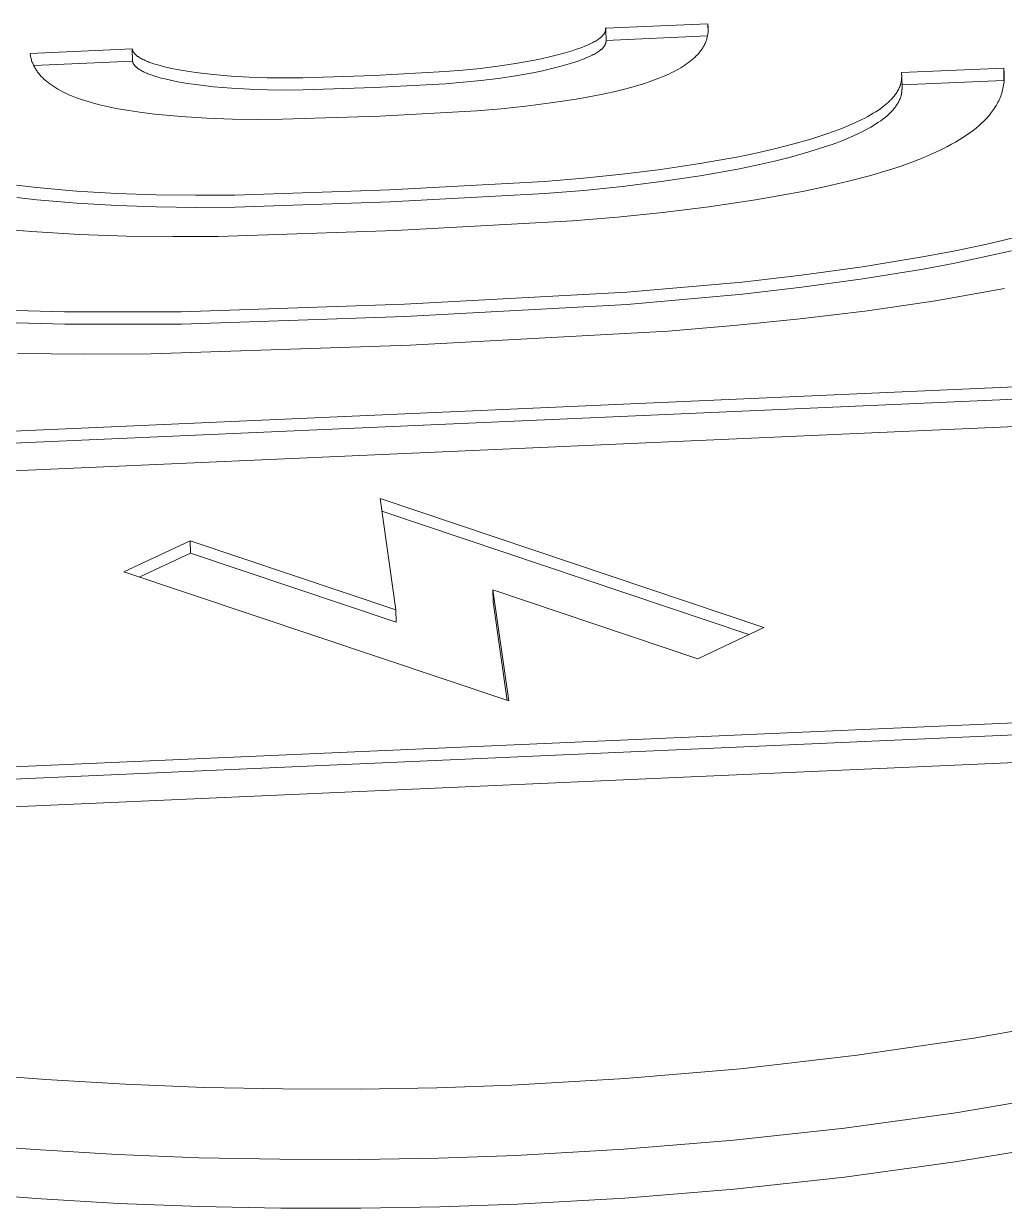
# Model space of a CAD drawing. Header units: millimetres. Extents: x 492 to 7139, y 278 to 5201.
# Drawn here: x 6178.47 to 6213.09, y 2901.52 to 2943.33 of the extents above; entities that cross this region are included whole.
import ezdxf

# ---------------------------------------------------------------- set-up
doc = ezdxf.new("R2010")
doc.units = ezdxf.units.MM
doc.layers.add('ZANO_R', color=7, linetype='Continuous', lineweight=0)

msp = doc.modelspace()

# ---------------------------------------------------------------- linework, layer by layer
at = {"layer": 'ZANO_R'}
for p, q in [((6198.941, 2942.948), (6198.95, 2942.959)), ((6198.95, 2942.959), (6198.959, 2942.971)), ((6198.959, 2942.971), (6198.966, 2942.983)), ((6198.966, 2942.983), (6198.974, 2942.995)), ((6198.974, 2942.995), (6198.977, 2943)), ((6198.977, 2943), (6198.98, 2943.006)), ((6198.98, 2943.006), (6198.984, 2943.012)), ((6198.984, 2943.012), (6198.987, 2943.018)), ((6198.987, 2943.018), (6198.99, 2943.024)), ((6198.99, 2943.024), (6198.992, 2943.03)), ((6198.992, 2943.03), (6198.995, 2943.036)), ((6198.995, 2943.036), (6198.997, 2943.042)), ((6198.997, 2943.042), (6199, 2943.048)), ((6199, 2943.048), (6199.002, 2943.054)), ((6199.002, 2943.054), (6199.004, 2943.06)), ((6199.004, 2943.06), (6199.006, 2943.066)), ((6199.006, 2943.066), (6199.008, 2943.072)), ((6199.008, 2943.072), (6199.009, 2943.078)), ((6199.009, 2943.078), (6199.011, 2943.084)), ((6199.011, 2943.084), (6199.012, 2943.09)), ((6199.012, 2943.09), (6199.013, 2943.096)), ((6199.013, 2943.096), (6199.014, 2943.101)), ((6199.014, 2943.101), (6199.015, 2943.107)), ((6199.015, 2943.174), (6202.623, 2943.332)), ((6199.016, 2943.168), (6199.015, 2943.174)), ((6199.015, 2943.107), (6199.016, 2943.113)), ((6199.016, 2943.162), (6199.016, 2943.168)), ((6199.017, 2943.156), (6199.016, 2943.162)), ((6199.016, 2943.12), (6199.017, 2943.126)), ((6199.016, 2943.113), (6199.016, 2943.12)), ((6199.017, 2943.15), (6199.017, 2943.156)), ((6199.017, 2943.144), (6199.017, 2943.15)), ((6199.017, 2943.138), (6199.017, 2943.144)), ((6199.017, 2943.132), (6199.017, 2943.138)), ((6199.017, 2943.126), (6199.017, 2943.132)), ((6199.018, 2943.126), (6199.028, 2942.716)), ((6202.626, 2942.982), (6202.621, 2942.949)), ((6202.623, 2943.332), (6202.628, 2943.296)), ((6202.631, 2943.021), (6202.623, 2943.332)), ((6202.63, 2943.016), (6202.626, 2942.982)), ((6202.628, 2943.296), (6202.631, 2943.26)), ((6202.633, 2943.05), (6202.63, 2943.016)), ((6202.631, 2943.26), (6202.634, 2943.224)), ((6202.635, 2943.084), (6202.633, 2943.05)), ((6202.634, 2943.224), (6202.636, 2943.189)), ((6202.636, 2943.119), (6202.635, 2943.084)), ((6202.636, 2943.189), (6202.637, 2943.154)), ((6202.637, 2943.154), (6202.636, 2943.119)), ((6198.177, 2942.496), (6198.281, 2942.538)), ((6198.281, 2942.538), (6198.38, 2942.58)), ((6198.38, 2942.58), (6198.473, 2942.622)), ((6198.473, 2942.622), (6198.517, 2942.644)), ((6198.517, 2942.644), (6198.56, 2942.665)), ((6198.56, 2942.665), (6198.601, 2942.687)), ((6198.601, 2942.687), (6198.64, 2942.709)), ((6198.64, 2942.709), (6198.677, 2942.731)), ((6198.677, 2942.731), (6198.713, 2942.753)), ((6198.713, 2942.753), (6198.747, 2942.776)), ((6198.747, 2942.776), (6198.779, 2942.798)), ((6198.779, 2942.798), (6198.81, 2942.821)), ((6198.81, 2942.821), (6198.824, 2942.832)), ((6198.824, 2942.832), (6198.838, 2942.844)), ((6198.838, 2942.844), (6198.852, 2942.855)), ((6198.852, 2942.855), (6198.864, 2942.867)), ((6198.864, 2942.867), (6198.877, 2942.878)), ((6198.877, 2942.878), (6198.889, 2942.89)), ((6198.889, 2942.89), (6198.9, 2942.901)), ((6198.9, 2942.901), (6198.911, 2942.913)), ((6198.911, 2942.913), (6198.922, 2942.924)), ((6198.922, 2942.924), (6198.932, 2942.936)), ((6198.932, 2942.936), (6198.941, 2942.948)), ((6198.96, 2942.53), (6198.969, 2942.541)), ((6198.969, 2942.541), (6198.976, 2942.553)), ((6198.976, 2942.553), (6198.983, 2942.564)), ((6198.983, 2942.564), (6198.987, 2942.57)), ((6198.987, 2942.57), (6198.99, 2942.576)), ((6198.99, 2942.576), (6198.993, 2942.582)), ((6198.993, 2942.582), (6198.996, 2942.587)), ((6198.996, 2942.587), (6198.999, 2942.593)), ((6198.999, 2942.593), (6199.002, 2942.599)), ((6199.002, 2942.599), (6199.004, 2942.605)), ((6199.004, 2942.605), (6199.007, 2942.611)), ((6199.007, 2942.611), (6199.009, 2942.616)), ((6199.009, 2942.616), (6199.011, 2942.622)), ((6199.011, 2942.622), (6199.014, 2942.628)), ((6199.014, 2942.628), (6199.015, 2942.634)), ((6199.015, 2942.634), (6199.017, 2942.64)), ((6199.017, 2942.64), (6199.019, 2942.646)), ((6199.019, 2942.646), (6199.02, 2942.652)), ((6199.02, 2942.652), (6199.022, 2942.657)), ((6199.022, 2942.657), (6199.023, 2942.663)), ((6199.023, 2942.663), (6199.024, 2942.669)), ((6199.024, 2942.669), (6199.025, 2942.675)), ((6199.025, 2942.744), (6202.613, 2942.902)), ((6199.025, 2942.675), (6199.026, 2942.681)), ((6199.026, 2942.687), (6199.027, 2942.693)), ((6199.026, 2942.681), (6199.026, 2942.687)), ((6199.027, 2942.699), (6199.028, 2942.705)), ((6199.027, 2942.693), (6199.027, 2942.699)), ((6199.028, 2942.711), (6199.028, 2942.716)), ((6199.028, 2942.705), (6199.028, 2942.711)), ((6202.479, 2942.542), (6202.462, 2942.513)), ((6202.495, 2942.572), (6202.479, 2942.542)), ((6202.51, 2942.602), (6202.495, 2942.572)), ((6202.525, 2942.632), (6202.51, 2942.602)), ((6202.538, 2942.662), (6202.525, 2942.632)), ((6202.551, 2942.693), (6202.538, 2942.662)), ((6202.563, 2942.724), (6202.551, 2942.693)), ((6202.574, 2942.755), (6202.563, 2942.724)), ((6202.584, 2942.787), (6202.574, 2942.755)), ((6202.593, 2942.819), (6202.584, 2942.787)), ((6202.601, 2942.851), (6202.593, 2942.819)), ((6202.609, 2942.883), (6202.601, 2942.851)), ((6202.616, 2942.916), (6202.609, 2942.883)), ((6202.621, 2942.949), (6202.616, 2942.916)), ((6178.696, 2942.281), (6182.305, 2942.44)), ((6178.701, 2942.245), (6178.696, 2942.281)), ((6178.708, 2942.209), (6178.701, 2942.245)), ((6178.715, 2942.173), (6178.708, 2942.209)), ((6178.723, 2942.138), (6178.715, 2942.173)), ((6178.732, 2942.103), (6178.723, 2942.138)), ((6182.305, 2942.44), (6182.315, 2942.01)), ((6182.305, 2942.44), (6182.306, 2942.434)), ((6182.306, 2942.434), (6182.307, 2942.428)), ((6182.307, 2942.428), (6182.308, 2942.422)), ((6182.308, 2942.422), (6182.31, 2942.416)), ((6182.31, 2942.416), (6182.311, 2942.41)), ((6182.311, 2942.41), (6182.313, 2942.404)), ((6182.313, 2942.404), (6182.314, 2942.398)), ((6182.314, 2942.398), (6182.316, 2942.392)), ((6182.316, 2942.392), (6182.319, 2942.386)), ((6182.319, 2942.386), (6182.321, 2942.38)), ((6182.321, 2942.38), (6182.323, 2942.374)), ((6182.323, 2942.374), (6182.326, 2942.368)), ((6182.326, 2942.368), (6182.328, 2942.362)), ((6182.328, 2942.362), (6182.331, 2942.357)), ((6182.331, 2942.357), (6182.334, 2942.351)), ((6182.334, 2942.351), (6182.337, 2942.345)), ((6182.337, 2942.345), (6182.34, 2942.339)), ((6182.34, 2942.339), (6182.344, 2942.334)), ((6182.344, 2942.334), (6182.347, 2942.328)), ((6182.347, 2942.328), (6182.351, 2942.322)), ((6182.351, 2942.322), (6182.355, 2942.316)), ((6182.355, 2942.316), (6182.359, 2942.311)), ((6182.359, 2942.311), (6182.367, 2942.3)), ((6182.367, 2942.3), (6182.376, 2942.288)), ((6182.376, 2942.288), (6182.385, 2942.277)), ((6182.385, 2942.277), (6182.395, 2942.266)), ((6182.395, 2942.266), (6182.406, 2942.255)), ((6182.406, 2942.255), (6182.417, 2942.244)), ((6182.417, 2942.244), (6182.428, 2942.233)), ((6182.428, 2942.233), (6182.44, 2942.223)), ((6182.44, 2942.223), (6182.453, 2942.212)), ((6182.453, 2942.212), (6182.466, 2942.201)), ((6182.466, 2942.201), (6182.479, 2942.191)), ((6182.479, 2942.191), (6182.493, 2942.18)), ((6182.493, 2942.18), (6182.508, 2942.17)), ((6182.508, 2942.17), (6182.523, 2942.16)), ((6182.523, 2942.16), (6182.538, 2942.149)), ((6182.538, 2942.149), (6182.571, 2942.129)), ((6182.571, 2942.129), (6182.605, 2942.109)), ((6196.743, 2942.095), (6197.033, 2942.16)), ((6197.033, 2942.16), (6197.313, 2942.229)), ((6197.313, 2942.229), (6197.581, 2942.301)), ((6197.581, 2942.301), (6197.833, 2942.377)), ((6197.833, 2942.377), (6197.952, 2942.416)), ((6197.952, 2942.416), (6198.067, 2942.456)), ((6198.067, 2942.456), (6198.177, 2942.496)), ((6198.258, 2942.095), (6198.357, 2942.136)), ((6198.357, 2942.136), (6198.451, 2942.177)), ((6198.451, 2942.177), (6198.538, 2942.219)), ((6198.538, 2942.219), (6198.579, 2942.241)), ((6198.579, 2942.241), (6198.619, 2942.262)), ((6198.619, 2942.262), (6198.657, 2942.284)), ((6198.657, 2942.284), (6198.694, 2942.305)), ((6198.694, 2942.305), (6198.729, 2942.327)), ((6198.729, 2942.327), (6198.762, 2942.349)), ((6198.762, 2942.349), (6198.793, 2942.371)), ((6198.793, 2942.371), (6198.823, 2942.394)), ((6198.823, 2942.394), (6198.837, 2942.405)), ((6198.837, 2942.405), (6198.851, 2942.416)), ((6198.851, 2942.416), (6198.864, 2942.427)), ((6198.864, 2942.427), (6198.876, 2942.439)), ((6198.876, 2942.439), (6198.889, 2942.45)), ((6198.889, 2942.45), (6198.9, 2942.461)), ((6198.9, 2942.461), (6198.912, 2942.472)), ((6198.912, 2942.472), (6198.922, 2942.484)), ((6198.922, 2942.484), (6198.933, 2942.495)), ((6198.933, 2942.495), (6198.942, 2942.507)), ((6198.942, 2942.507), (6198.952, 2942.518)), ((6198.952, 2942.518), (6198.96, 2942.53)), ((6202.176, 2942.156), (6202.121, 2942.105)), ((6202.202, 2942.182), (6202.176, 2942.156)), ((6202.228, 2942.208), (6202.202, 2942.182)), ((6202.253, 2942.235), (6202.228, 2942.208)), ((6202.277, 2942.261), (6202.253, 2942.235)), ((6202.301, 2942.288), (6202.277, 2942.261)), ((6202.324, 2942.315), (6202.301, 2942.288)), ((6202.346, 2942.343), (6202.324, 2942.315)), ((6202.367, 2942.371), (6202.346, 2942.343)), ((6202.388, 2942.399), (6202.367, 2942.371)), ((6202.407, 2942.427), (6202.388, 2942.399)), ((6202.427, 2942.455), (6202.407, 2942.427)), ((6202.445, 2942.484), (6202.427, 2942.455)), ((6202.462, 2942.513), (6202.445, 2942.484)), ((6178.742, 2942.069), (6178.732, 2942.103)), ((6178.752, 2942.035), (6178.742, 2942.069)), ((6178.764, 2942.001), (6178.752, 2942.035)), ((6178.776, 2941.968), (6178.764, 2942.001)), ((6178.789, 2941.935), (6178.776, 2941.968)), ((6178.803, 2941.903), (6178.789, 2941.935)), ((6178.818, 2941.871), (6178.803, 2941.903)), ((6178.834, 2941.839), (6178.818, 2941.871)), ((6178.825, 2941.857), (6182.315, 2942.01)), ((6178.85, 2941.807), (6178.834, 2941.839)), ((6178.867, 2941.776), (6178.85, 2941.807)), ((6178.885, 2941.746), (6178.867, 2941.776)), ((6178.904, 2941.715), (6178.885, 2941.746)), ((6178.923, 2941.685), (6178.904, 2941.715)), ((6182.315, 2942.01), (6182.316, 2942.004)), ((6182.316, 2942.004), (6182.317, 2941.998)), ((6182.317, 2941.998), (6182.319, 2941.992)), ((6182.319, 2941.992), (6182.32, 2941.986)), ((6182.32, 2941.986), (6182.321, 2941.98)), ((6182.321, 2941.98), (6182.323, 2941.974)), ((6182.323, 2941.974), (6182.325, 2941.968)), ((6182.325, 2941.968), (6182.327, 2941.962)), ((6182.327, 2941.962), (6182.329, 2941.956)), ((6182.329, 2941.956), (6182.331, 2941.95)), ((6182.331, 2941.95), (6182.334, 2941.945)), ((6182.334, 2941.945), (6182.336, 2941.939)), ((6182.336, 2941.939), (6182.339, 2941.933)), ((6182.339, 2941.933), (6182.342, 2941.927)), ((6182.342, 2941.927), (6182.345, 2941.921)), ((6182.345, 2941.921), (6182.348, 2941.916)), ((6182.348, 2941.916), (6182.351, 2941.91)), ((6182.351, 2941.91), (6182.354, 2941.904)), ((6182.354, 2941.904), (6182.358, 2941.898)), ((6182.358, 2941.898), (6182.361, 2941.893)), ((6182.361, 2941.893), (6182.365, 2941.887)), ((6182.365, 2941.887), (6182.369, 2941.881)), ((6182.369, 2941.881), (6182.378, 2941.87)), ((6182.378, 2941.87), (6182.386, 2941.859)), ((6182.386, 2941.859), (6182.396, 2941.848)), ((6182.396, 2941.848), (6182.406, 2941.837)), ((6182.406, 2941.837), (6182.416, 2941.826)), ((6182.416, 2941.826), (6182.427, 2941.815)), ((6182.427, 2941.815), (6182.439, 2941.804)), ((6182.439, 2941.804), (6182.451, 2941.793)), ((6182.451, 2941.793), (6182.463, 2941.782)), ((6182.463, 2941.782), (6182.476, 2941.772)), ((6182.476, 2941.772), (6182.49, 2941.761)), ((6182.49, 2941.761), (6182.504, 2941.751)), ((6182.504, 2941.751), (6182.518, 2941.74)), ((6182.518, 2941.74), (6182.533, 2941.73)), ((6182.533, 2941.73), (6182.549, 2941.72)), ((6182.549, 2941.72), (6182.581, 2941.699)), ((6182.605, 2942.109), (6182.641, 2942.089)), ((6182.641, 2942.089), (6182.679, 2942.07)), ((6182.679, 2942.07), (6182.719, 2942.051)), ((6182.719, 2942.051), (6182.761, 2942.032)), ((6182.761, 2942.032), (6182.804, 2942.013)), ((6182.804, 2942.013), (6182.849, 2941.995)), ((6182.849, 2941.995), (6182.895, 2941.977)), ((6182.895, 2941.977), (6182.993, 2941.942)), ((6182.993, 2941.942), (6183.096, 2941.908)), ((6183.096, 2941.908), (6183.205, 2941.875)), ((6183.205, 2941.875), (6183.32, 2941.844)), ((6183.32, 2941.844), (6183.44, 2941.813)), ((6183.44, 2941.813), (6183.693, 2941.756)), ((6183.693, 2941.756), (6183.963, 2941.703)), ((6183.963, 2941.703), (6184.247, 2941.655)), ((6193.972, 2941.694), (6194.595, 2941.756)), ((6194.595, 2941.756), (6195.215, 2941.832)), ((6195.215, 2941.832), (6195.833, 2941.924)), ((6195.833, 2941.924), (6196.444, 2942.034)), ((6196.444, 2942.034), (6196.743, 2942.095)), ((6196.737, 2941.662), (6197.023, 2941.726)), ((6197.023, 2941.726), (6197.299, 2941.793)), ((6197.299, 2941.793), (6197.563, 2941.864)), ((6197.563, 2941.864), (6197.812, 2941.938)), ((6197.812, 2941.938), (6198.045, 2942.015)), ((6198.045, 2942.015), (6198.154, 2942.054)), ((6198.154, 2942.054), (6198.258, 2942.095)), ((6201.591, 2941.732), (6201.514, 2941.69)), ((6201.666, 2941.776), (6201.591, 2941.732)), ((6201.738, 2941.82), (6201.666, 2941.776)), ((6201.808, 2941.865), (6201.738, 2941.82)), ((6201.875, 2941.911), (6201.808, 2941.865)), ((6201.94, 2941.958), (6201.875, 2941.911)), ((6202.003, 2942.006), (6201.94, 2941.958)), ((6202.063, 2942.055), (6202.003, 2942.006)), ((6202.121, 2942.105), (6202.063, 2942.055)), ((6209.457, 2941.604), (6213.066, 2941.762)), ((6213.066, 2941.762), (6213.074, 2941.7)), ((6213.076, 2941.333), (6213.066, 2941.762)), ((6213.074, 2941.7), (6213.08, 2941.638)), ((6178.944, 2941.656), (6178.923, 2941.685)), ((6178.965, 2941.627), (6178.944, 2941.656)), ((6178.986, 2941.598), (6178.965, 2941.627)), ((6179.009, 2941.569), (6178.986, 2941.598)), ((6179.032, 2941.541), (6179.009, 2941.569)), ((6179.056, 2941.513), (6179.032, 2941.541)), ((6179.081, 2941.486), (6179.056, 2941.513)), ((6179.106, 2941.459), (6179.081, 2941.486)), ((6179.132, 2941.432), (6179.106, 2941.459)), ((6179.159, 2941.405), (6179.132, 2941.432)), ((6179.186, 2941.379), (6179.159, 2941.405)), ((6179.214, 2941.353), (6179.186, 2941.379)), ((6179.243, 2941.328), (6179.214, 2941.353)), ((6179.273, 2941.303), (6179.243, 2941.328)), ((6179.333, 2941.253), (6179.273, 2941.303)), ((6182.581, 2941.699), (6182.616, 2941.679)), ((6182.616, 2941.679), (6182.652, 2941.66)), ((6182.652, 2941.66), (6182.69, 2941.64)), ((6182.69, 2941.64), (6182.73, 2941.621)), ((6182.73, 2941.621), (6182.771, 2941.602)), ((6182.771, 2941.602), (6182.814, 2941.584)), ((6182.814, 2941.584), (6182.859, 2941.565)), ((6182.859, 2941.565), (6182.905, 2941.547)), ((6182.905, 2941.547), (6183.003, 2941.512)), ((6183.003, 2941.512), (6183.106, 2941.478)), ((6183.106, 2941.478), (6183.216, 2941.446)), ((6183.216, 2941.446), (6183.33, 2941.414)), ((6183.33, 2941.414), (6183.45, 2941.384)), ((6183.45, 2941.384), (6183.703, 2941.326)), ((6183.703, 2941.326), (6183.973, 2941.273)), ((6184.247, 2941.655), (6184.543, 2941.611)), ((6184.543, 2941.611), (6185.159, 2941.538)), ((6185.159, 2941.538), (6185.794, 2941.483)), ((6185.794, 2941.483), (6186.429, 2941.446)), ((6186.429, 2941.446), (6187.063, 2941.425)), ((6187.063, 2941.425), (6187.695, 2941.418)), ((6187.695, 2941.418), (6188.326, 2941.422)), ((6188.326, 2941.422), (6190.84, 2941.508)), ((6190.84, 2941.508), (6193.348, 2941.643)), ((6193.348, 2941.643), (6193.972, 2941.694)), ((6193.983, 2941.264), (6194.605, 2941.326)), ((6194.605, 2941.326), (6195.225, 2941.402)), ((6195.225, 2941.402), (6195.843, 2941.495)), ((6195.843, 2941.495), (6196.443, 2941.602)), ((6196.443, 2941.602), (6196.737, 2941.662)), ((6200.738, 2941.346), (6200.547, 2941.279)), ((6200.923, 2941.417), (6200.738, 2941.346)), ((6201.101, 2941.491), (6200.923, 2941.417)), ((6201.272, 2941.568), (6201.101, 2941.491)), ((6201.355, 2941.608), (6201.272, 2941.568)), ((6201.436, 2941.648), (6201.355, 2941.608)), ((6201.514, 2941.69), (6201.436, 2941.648)), ((6209.447, 2941.281), (6209.451, 2941.298)), ((6209.451, 2941.298), (6209.454, 2941.316)), ((6209.454, 2941.316), (6209.457, 2941.333)), ((6209.46, 2941.585), (6209.457, 2941.604)), ((6209.457, 2941.333), (6209.459, 2941.351)), ((6209.459, 2941.351), (6209.461, 2941.369)), ((6209.462, 2941.567), (6209.46, 2941.585)), ((6209.461, 2941.369), (6209.463, 2941.387)), ((6209.463, 2941.549), (6209.462, 2941.567)), ((6209.465, 2941.531), (6209.463, 2941.549)), ((6209.463, 2941.387), (6209.464, 2941.404)), ((6209.464, 2941.404), (6209.465, 2941.422)), ((6209.466, 2941.512), (6209.465, 2941.531)), ((6209.465, 2941.422), (6209.466, 2941.44)), ((6209.466, 2941.494), (6209.466, 2941.512)), ((6209.467, 2941.476), (6209.466, 2941.494)), ((6209.466, 2941.44), (6209.467, 2941.458)), ((6209.467, 2941.458), (6209.467, 2941.476)), ((6209.467, 2941.458), (6209.477, 2941.062)), ((6209.474, 2941.174), (6213.076, 2941.333)), ((6213.076, 2941.333), (6213.08, 2941.3)), ((6213.083, 2941.338), (6213.078, 2941.279)), ((6213.08, 2941.638), (6213.084, 2941.577)), ((6213.086, 2941.397), (6213.083, 2941.338)), ((6213.084, 2941.577), (6213.087, 2941.516)), ((6213.087, 2941.456), (6213.086, 2941.397)), ((6213.087, 2941.516), (6213.087, 2941.456)), ((6179.397, 2941.205), (6179.333, 2941.253)), ((6179.462, 2941.158), (6179.397, 2941.205)), ((6179.531, 2941.113), (6179.462, 2941.158)), ((6179.601, 2941.068), (6179.531, 2941.113)), ((6179.674, 2941.025), (6179.601, 2941.068)), ((6179.749, 2940.983), (6179.674, 2941.025)), ((6179.827, 2940.942), (6179.749, 2940.983)), ((6179.906, 2940.903), (6179.827, 2940.942)), ((6179.988, 2940.864), (6179.906, 2940.903)), ((6180.071, 2940.827), (6179.988, 2940.864)), ((6183.973, 2941.273), (6184.257, 2941.225)), ((6184.257, 2941.225), (6184.553, 2941.182)), ((6184.553, 2941.182), (6185.17, 2941.108)), ((6185.17, 2941.108), (6185.804, 2941.053)), ((6185.804, 2941.053), (6186.44, 2941.016)), ((6186.44, 2941.016), (6187.073, 2940.995)), ((6187.073, 2940.995), (6187.705, 2940.988)), ((6187.705, 2940.988), (6188.336, 2940.993)), ((6188.336, 2940.993), (6190.851, 2941.079)), ((6190.851, 2941.079), (6193.358, 2941.213)), ((6193.358, 2941.213), (6193.983, 2941.264)), ((6199.303, 2940.933), (6198.863, 2940.837)), ((6199.733, 2941.037), (6199.303, 2940.933)), ((6200.149, 2941.153), (6199.733, 2941.037)), ((6200.351, 2941.214), (6200.149, 2941.153)), ((6200.547, 2941.279), (6200.351, 2941.214)), ((6209.246, 2940.841), (6209.269, 2940.874)), ((6209.269, 2940.874), (6209.29, 2940.907)), ((6209.29, 2940.907), (6209.311, 2940.94)), ((6209.311, 2940.94), (6209.33, 2940.973)), ((6209.33, 2940.973), (6209.348, 2941.006)), ((6209.348, 2941.006), (6209.365, 2941.04)), ((6209.365, 2941.04), (6209.381, 2941.074)), ((6209.381, 2941.074), (6209.395, 2941.108)), ((6209.395, 2941.108), (6209.408, 2941.142)), ((6209.408, 2941.142), (6209.414, 2941.159)), ((6209.414, 2941.159), (6209.42, 2941.176)), ((6209.42, 2941.176), (6209.425, 2941.194)), ((6209.425, 2941.194), (6209.43, 2941.211)), ((6209.43, 2941.211), (6209.435, 2941.228)), ((6209.435, 2941.228), (6209.44, 2941.246)), ((6209.44, 2941.246), (6209.444, 2941.263)), ((6209.444, 2941.263), (6209.447, 2941.281)), ((6209.458, 2940.853), (6209.461, 2940.871)), ((6209.461, 2940.871), (6209.464, 2940.888)), ((6209.464, 2940.888), (6209.467, 2940.905)), ((6209.467, 2940.905), (6209.469, 2940.922)), ((6209.469, 2940.922), (6209.471, 2940.939)), ((6209.471, 2940.939), (6209.473, 2940.957)), ((6209.473, 2940.957), (6209.475, 2940.974)), ((6209.475, 2940.974), (6209.476, 2940.992)), ((6209.476, 2941.009), (6209.477, 2941.027)), ((6209.476, 2940.992), (6209.476, 2941.009)), ((6209.477, 2941.044), (6209.477, 2941.062)), ((6209.477, 2941.027), (6209.477, 2941.044)), ((6212.998, 2940.882), (6212.979, 2940.827)), ((6213.014, 2940.937), (6212.998, 2940.882)), ((6213.029, 2940.993), (6213.014, 2940.937)), ((6213.042, 2941.049), (6213.029, 2940.993)), ((6213.054, 2941.106), (6213.042, 2941.049)), ((6213.064, 2941.163), (6213.054, 2941.106)), ((6213.072, 2941.221), (6213.064, 2941.163)), ((6213.078, 2941.279), (6213.072, 2941.221)), ((6180.157, 2940.79), (6180.071, 2940.827)), ((6180.334, 2940.721), (6180.157, 2940.79)), ((6180.517, 2940.656), (6180.334, 2940.721)), ((6180.708, 2940.595), (6180.517, 2940.656)), ((6180.904, 2940.537), (6180.708, 2940.595)), ((6181.106, 2940.484), (6180.904, 2940.537)), ((6181.314, 2940.433), (6181.106, 2940.484)), ((6197.082, 2940.535), (6196.202, 2940.423)), ((6197.97, 2940.672), (6197.082, 2940.535)), ((6198.417, 2940.751), (6197.97, 2940.672)), ((6198.863, 2940.837), (6198.417, 2940.751)), ((6208.806, 2940.403), (6208.882, 2940.464)), ((6208.882, 2940.464), (6208.918, 2940.494)), ((6208.918, 2940.494), (6208.953, 2940.525)), ((6208.953, 2940.525), (6208.988, 2940.556)), ((6208.988, 2940.556), (6209.021, 2940.587)), ((6209.021, 2940.587), (6209.053, 2940.618)), ((6209.053, 2940.618), (6209.084, 2940.649)), ((6209.084, 2940.649), (6209.114, 2940.681)), ((6209.114, 2940.681), (6209.142, 2940.712)), ((6209.142, 2940.712), (6209.17, 2940.744)), ((6209.17, 2940.744), (6209.196, 2940.776)), ((6209.196, 2940.776), (6209.222, 2940.809)), ((6209.222, 2940.809), (6209.246, 2940.841)), ((6209.265, 2940.424), (6209.287, 2940.456)), ((6209.287, 2940.456), (6209.307, 2940.488)), ((6209.307, 2940.488), (6209.327, 2940.52)), ((6209.327, 2940.52), (6209.346, 2940.553)), ((6209.346, 2940.553), (6209.363, 2940.586)), ((6209.363, 2940.586), (6209.379, 2940.618)), ((6209.379, 2940.618), (6209.394, 2940.651)), ((6209.394, 2940.651), (6209.408, 2940.685)), ((6209.408, 2940.685), (6209.42, 2940.718)), ((6209.42, 2940.718), (6209.432, 2940.752)), ((6209.432, 2940.752), (6209.437, 2940.768)), ((6209.437, 2940.768), (6209.442, 2940.785)), ((6209.442, 2940.785), (6209.446, 2940.802)), ((6209.446, 2940.802), (6209.45, 2940.819)), ((6209.45, 2940.819), (6209.454, 2940.836)), ((6209.454, 2940.836), (6209.458, 2940.853)), ((6212.808, 2940.457), (6212.777, 2940.406)), ((6212.837, 2940.508), (6212.808, 2940.457)), ((6212.865, 2940.56), (6212.837, 2940.508)), ((6212.891, 2940.613), (6212.865, 2940.56)), ((6212.915, 2940.666), (6212.891, 2940.613)), ((6212.938, 2940.719), (6212.915, 2940.666)), ((6212.96, 2940.773), (6212.938, 2940.719)), ((6212.979, 2940.827), (6212.96, 2940.773)), ((6181.525, 2940.387), (6181.314, 2940.433)), ((6181.742, 2940.344), (6181.525, 2940.387)), ((6182.184, 2940.266), (6181.742, 2940.344)), ((6182.638, 2940.2), (6182.184, 2940.266)), ((6183.099, 2940.145), (6182.638, 2940.2)), ((6184.027, 2940.059), (6183.099, 2940.145)), ((6184.942, 2940.002), (6184.027, 2940.059)), ((6191.039, 2940.071), (6187.604, 2939.957)), ((6194.464, 2940.259), (6191.039, 2940.071)), ((6195.33, 2940.332), (6194.464, 2940.259)), ((6196.202, 2940.423), (6195.33, 2940.332)), ((6208.165, 2940.002), (6208.268, 2940.057)), ((6208.268, 2940.057), (6208.367, 2940.113)), ((6208.367, 2940.113), (6208.462, 2940.169)), ((6208.462, 2940.169), (6208.554, 2940.227)), ((6208.554, 2940.227), (6208.642, 2940.285)), ((6208.642, 2940.285), (6208.726, 2940.344)), ((6208.726, 2940.344), (6208.806, 2940.403)), ((6208.88, 2940.025), (6208.951, 2940.084)), ((6208.951, 2940.084), (6208.985, 2940.114)), ((6208.985, 2940.114), (6209.018, 2940.144)), ((6209.018, 2940.144), (6209.049, 2940.175)), ((6209.049, 2940.175), (6209.08, 2940.205)), ((6209.08, 2940.205), (6209.11, 2940.236)), ((6209.11, 2940.236), (6209.138, 2940.267)), ((6209.138, 2940.267), (6209.166, 2940.298)), ((6209.166, 2940.298), (6209.192, 2940.329)), ((6209.192, 2940.329), (6209.217, 2940.361)), ((6209.217, 2940.361), (6209.242, 2940.392)), ((6209.242, 2940.392), (6209.265, 2940.424)), ((6212.521, 2940.061), (6212.479, 2940.014)), ((6212.562, 2940.109), (6212.521, 2940.061)), ((6212.601, 2940.157), (6212.562, 2940.109)), ((6212.639, 2940.206), (6212.601, 2940.157)), ((6212.676, 2940.255), (6212.639, 2940.206)), ((6212.711, 2940.305), (6212.676, 2940.255)), ((6212.745, 2940.355), (6212.711, 2940.305)), ((6212.777, 2940.406), (6212.745, 2940.355)), ((6185.842, 2939.968), (6184.942, 2940.002)), ((6186.729, 2939.954), (6185.842, 2939.968)), ((6187.604, 2939.957), (6186.729, 2939.954)), ((6207.095, 2939.537), (6207.354, 2939.635)), ((6207.354, 2939.635), (6207.601, 2939.736)), ((6207.601, 2939.736), (6207.836, 2939.84)), ((6207.836, 2939.84), (6208.059, 2939.947)), ((6208.059, 2939.947), (6208.165, 2940.002)), ((6208.179, 2939.574), (6208.279, 2939.628)), ((6208.279, 2939.628), (6208.376, 2939.683)), ((6208.376, 2939.683), (6208.469, 2939.738)), ((6208.469, 2939.738), (6208.559, 2939.794)), ((6208.559, 2939.794), (6208.645, 2939.851)), ((6208.645, 2939.851), (6208.727, 2939.908)), ((6208.727, 2939.908), (6208.806, 2939.966)), ((6208.806, 2939.966), (6208.88, 2940.025)), ((6212.093, 2939.649), (6211.984, 2939.562)), ((6212.197, 2939.738), (6212.093, 2939.649)), ((6212.247, 2939.783), (6212.197, 2939.738)), ((6212.296, 2939.828), (6212.247, 2939.783)), ((6212.344, 2939.874), (6212.296, 2939.828)), ((6212.39, 2939.92), (6212.344, 2939.874)), ((6212.435, 2939.967), (6212.39, 2939.92)), ((6212.479, 2940.014), (6212.435, 2939.967)), ((6205.657, 2939.088), (6206.258, 2939.259)), ((6206.258, 2939.259), (6206.547, 2939.349)), ((6206.547, 2939.349), (6206.826, 2939.442)), ((6206.826, 2939.442), (6207.095, 2939.537)), ((6207.266, 2939.168), (6207.512, 2939.265)), ((6207.512, 2939.265), (6207.746, 2939.365)), ((6207.746, 2939.365), (6207.969, 2939.468)), ((6207.969, 2939.468), (6208.076, 2939.521)), ((6208.076, 2939.521), (6208.179, 2939.574)), ((6211.499, 2939.231), (6211.367, 2939.152)), ((6211.627, 2939.312), (6211.499, 2939.231)), ((6211.751, 2939.394), (6211.627, 2939.312)), ((6211.87, 2939.477), (6211.751, 2939.394)), ((6211.984, 2939.562), (6211.87, 2939.477)), ((6203.705, 2938.639), (6204.374, 2938.778)), ((6204.374, 2938.778), (6205.027, 2938.927)), ((6205.027, 2938.927), (6205.657, 2939.088)), ((6205.593, 2938.638), (6206.184, 2938.804)), ((6206.184, 2938.804), (6206.743, 2938.981)), ((6206.743, 2938.981), (6207.01, 2939.073)), ((6207.01, 2939.073), (6207.266, 2939.168)), ((6210.796, 2938.852), (6210.487, 2938.711)), ((6210.944, 2938.925), (6210.796, 2938.852)), ((6211.089, 2938.999), (6210.944, 2938.925)), ((6211.23, 2939.075), (6211.089, 2938.999)), ((6211.367, 2939.152), (6211.23, 2939.075)), ((6200.968, 2938.187), (6202.339, 2938.393)), ((6202.339, 2938.393), (6203.705, 2938.639)), ((6204.337, 2938.338), (6204.975, 2938.483)), ((6204.975, 2938.483), (6205.593, 2938.638)), ((6209.829, 2938.445), (6209.481, 2938.321)), ((6210.164, 2938.575), (6209.829, 2938.445)), ((6210.487, 2938.711), (6210.164, 2938.575)), ((6198.229, 2937.88), (6199.598, 2938.018)), ((6199.598, 2938.018), (6200.968, 2938.187)), ((6200.978, 2937.758), (6202.35, 2937.963)), ((6202.35, 2937.963), (6203.683, 2938.203)), ((6203.683, 2938.203), (6204.337, 2938.338)), ((6208.374, 2937.978), (6207.594, 2937.773)), ((6208.752, 2938.087), (6208.374, 2937.978)), ((6209.122, 2938.201), (6208.752, 2938.087)), ((6209.481, 2938.321), (6209.122, 2938.201)), ((6178.221, 2937.628), (6178.921, 2937.549)), ((6178.921, 2937.549), (6180.338, 2937.426)), ((6191.4, 2937.472), (6196.862, 2937.767)), ((6196.862, 2937.767), (6198.229, 2937.88)), ((6198.24, 2937.45), (6199.608, 2937.588)), ((6199.608, 2937.588), (6200.978, 2937.758)), ((6206.789, 2937.586), (6205.967, 2937.415)), ((6207.594, 2937.773), (6206.789, 2937.586)), ((6178.231, 2937.198), (6178.931, 2937.12)), ((6178.931, 2937.12), (6180.348, 2936.996)), ((6180.338, 2937.426), (6181.75, 2937.342)), ((6181.75, 2937.342), (6183.15, 2937.295)), ((6183.15, 2937.295), (6184.541, 2937.278)), ((6184.541, 2937.278), (6185.923, 2937.286)), ((6185.923, 2937.286), (6191.4, 2937.472)), ((6191.41, 2937.042), (6196.872, 2937.337)), ((6196.872, 2937.337), (6198.24, 2937.45)), ((6204.304, 2937.118), (6202.657, 2936.872)), ((6205.967, 2937.415), (6204.304, 2937.118)), ((6180.348, 2936.996), (6181.76, 2936.913)), ((6181.76, 2936.913), (6183.161, 2936.865)), ((6183.161, 2936.865), (6184.551, 2936.848)), ((6184.551, 2936.848), (6185.933, 2936.856)), ((6185.933, 2936.856), (6191.41, 2937.042)), ((6202.657, 2936.872), (6201.034, 2936.67)), ((6197.844, 2936.374), (6191.6, 2936.034)), ((6199.43, 2936.506), (6197.844, 2936.374)), ((6201.034, 2936.67), (6199.43, 2936.506)), ((6178.748, 2935.994), (6177.023, 2936.142)), ((6180.444, 2935.895), (6178.748, 2935.994)), ((6182.104, 2935.838), (6180.444, 2935.895)), ((6191.6, 2936.034), (6185.337, 2935.824)), ((6183.733, 2935.816), (6182.104, 2935.838)), ((6185.337, 2935.824), (6183.733, 2935.816)), ((6211.353, 2935.318), (6212.422, 2935.54)), ((6212.422, 2935.54), (6213.461, 2935.782)), ((6208.08, 2934.756), (6210.266, 2935.114)), ((6210.266, 2935.114), (6211.353, 2935.318)), ((6211.279, 2934.872), (6212.323, 2935.087)), ((6212.323, 2935.087), (6213.339, 2935.32)), ((6205.934, 2934.458), (6208.08, 2934.756)), ((6208.09, 2934.326), (6210.219, 2934.674)), ((6210.219, 2934.674), (6211.279, 2934.872)), ((6199.769, 2933.852), (6203.839, 2934.213)), ((6203.839, 2934.213), (6205.934, 2934.458)), ((6205.945, 2934.028), (6208.09, 2934.326)), ((6191.912, 2933.429), (6199.769, 2933.852)), ((6199.779, 2933.422), (6203.849, 2933.783)), ((6203.849, 2933.783), (6205.945, 2934.028)), ((6213.09, 2933.981), (6210.662, 2933.555)), ((6184.033, 2933.159), (6191.912, 2933.429)), ((6191.922, 2932.999), (6199.779, 2933.422)), ((6210.662, 2933.555), (6208.256, 2933.202)), ((6177.773, 2933.22), (6179.911, 2933.161)), ((6179.911, 2933.161), (6184.033, 2933.159)), ((6184.044, 2932.729), (6191.922, 2932.999)), ((6208.256, 2933.202), (6205.886, 2932.912)), ((6177.784, 2932.79), (6179.922, 2932.731)), ((6179.922, 2932.731), (6184.044, 2932.729)), ((6203.545, 2932.675), (6201.228, 2932.484)), ((6205.886, 2932.912), (6203.545, 2932.675)), ((6201.228, 2932.484), (6192.112, 2931.989)), ((6180.626, 2931.667), (6178.248, 2931.696)), ((6182.968, 2931.681), (6180.626, 2931.667)), ((6192.112, 2931.989), (6182.968, 2931.681)), ((6168.791, 2928.547), (6215.981, 2930.624)), ((6215.991, 2930.194), (6168.802, 2928.117)), ((6216.179, 2929.23), (6168.98, 2927.152)), ((6191.057, 2926.577), (6204.605, 2922.018)), ((6191.613, 2922.644), (6191.057, 2926.577)), ((6204.075, 2921.769), (6191.12, 2926.129)), ((6182.011, 2923.984), (6184.346, 2925.081)), ((6184.346, 2925.081), (6191.613, 2922.644)), ((6184.346, 2925.081), (6184.357, 2924.651)), ((6184.357, 2924.651), (6182.552, 2923.803)), ((6191.624, 2922.214), (6184.357, 2924.651)), ((6195.593, 2919.428), (6182.011, 2923.984)), ((6195.032, 2923.356), (6195.593, 2919.428)), ((6195.032, 2923.356), (6195.043, 2922.925)), ((6202.268, 2920.921), (6195.032, 2923.356)), ((6195.539, 2919.446), (6195.043, 2922.925)), ((6191.613, 2922.644), (6191.624, 2922.214)), ((6204.605, 2922.018), (6202.268, 2920.921)), ((6170.388, 2916.761), (6217.653, 2918.845)), ((6217.663, 2918.414), (6170.399, 2916.331)), ((6217.851, 2917.447), (6170.578, 2915.363)), ((6216.099, 2908.257), (6212.009, 2907.525)), ((6212.009, 2907.525), (6207.89, 2906.924)), ((6207.89, 2906.924), (6203.778, 2906.451)), ((6179.253, 2906.066), (6176.441, 2906.29)), ((6203.778, 2906.451), (6199.706, 2906.102)), ((6182.06, 2905.9), (6179.253, 2906.066)), ((6184.853, 2905.79), (6182.06, 2905.9)), ((6187.622, 2905.735), (6184.853, 2905.79)), ((6193.055, 2905.778), (6190.359, 2905.731)), ((6195.703, 2905.871), (6193.055, 2905.778)), ((6199.706, 2906.102), (6195.703, 2905.871)), ((6190.359, 2905.731), (6187.622, 2905.735)), ((6211.376, 2904.896), (6215.287, 2905.551)), ((6207.449, 2904.356), (6211.376, 2904.896)), ((6203.535, 2903.928), (6207.449, 2904.356)), ((6175.974, 2903.824), (6178.875, 2903.594)), ((6199.661, 2903.609), (6203.535, 2903.928)), ((6211.357, 2903.162), (6215.254, 2903.813)), ((6178.875, 2903.594), (6181.772, 2903.422)), ((6181.772, 2903.422), (6184.654, 2903.309)), ((6184.654, 2903.309), (6187.511, 2903.252)), ((6187.511, 2903.252), (6190.335, 2903.248)), ((6190.335, 2903.248), (6193.116, 2903.296)), ((6193.116, 2903.296), (6195.849, 2903.392)), ((6195.849, 2903.392), (6199.661, 2903.609)), ((6207.446, 2902.626), (6211.357, 2903.162)), ((6203.547, 2902.2), (6207.446, 2902.626)), ((6176.017, 2902.099), (6178.917, 2901.868)), ((6199.687, 2901.882), (6203.547, 2902.2)), ((6178.917, 2901.868), (6181.814, 2901.697)), ((6181.814, 2901.697), (6184.695, 2901.584)), ((6184.695, 2901.584), (6187.553, 2901.527)), ((6190.376, 2901.523), (6193.158, 2901.571)), ((6193.158, 2901.571), (6195.89, 2901.667)), ((6195.89, 2901.667), (6199.687, 2901.882)), ((6187.553, 2901.527), (6190.376, 2901.523))]:
    msp.add_line(p, q, dxfattribs=at)

doc.saveas('drawing.dxf')
